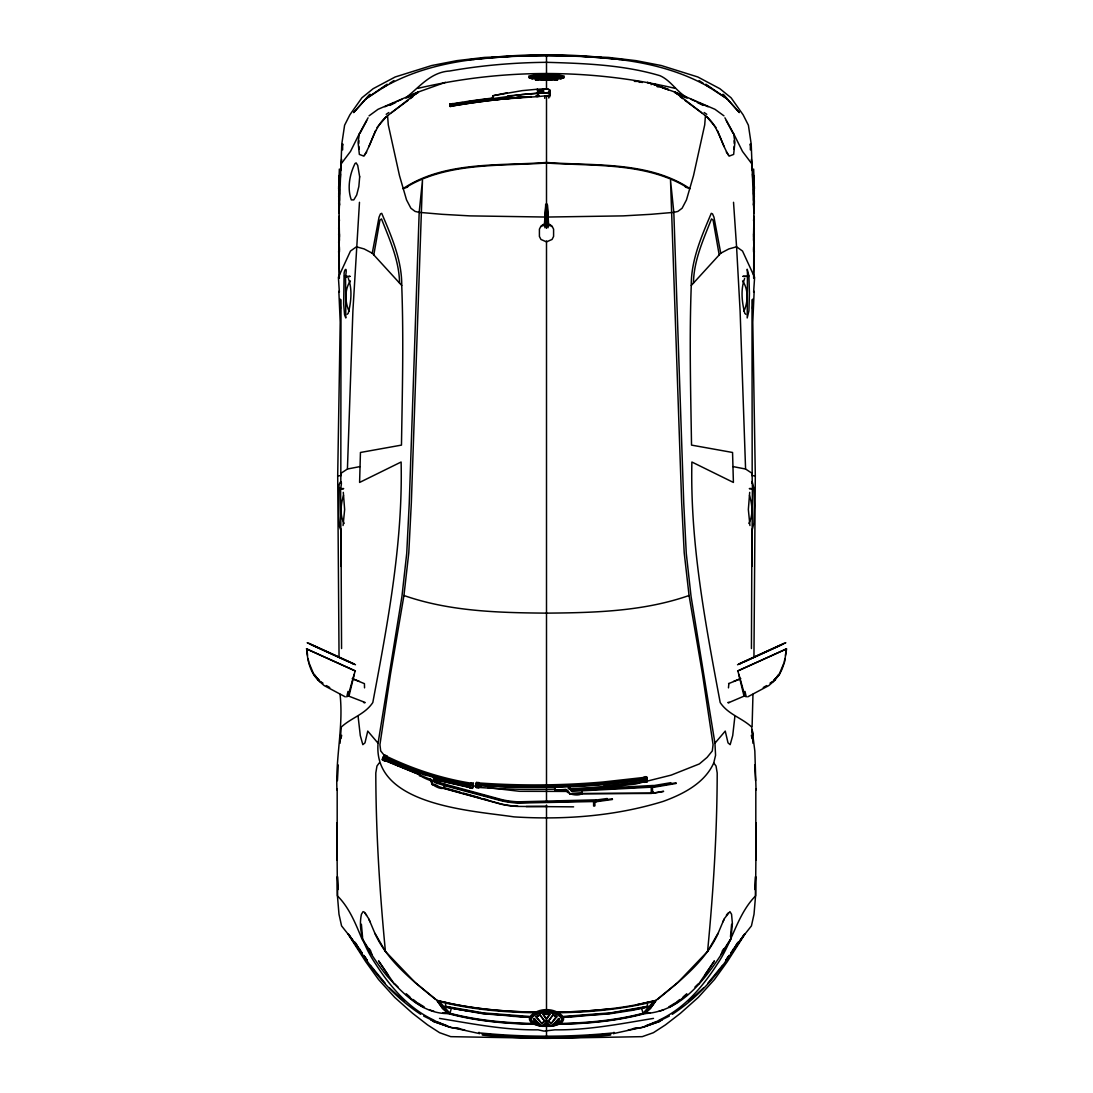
<?xml version="1.0" encoding="UTF-8"?>
<svg xmlns="http://www.w3.org/2000/svg" width="1093" height="1093" viewBox="0 0 1093 1093"><rect width="100%" height="100%" fill="white"/><g stroke="black" fill="none" stroke-linecap="round" stroke-linejoin="round"><path stroke-width="1.5" d="M622.942 59.896L623.98 59.732L580.766 56.208L546.5 55.47L546.5 75.718L550.94 75.786A17.16 2.432 0 0 1 553.782 75.936M546.5 240.911L546.5 785.512M546.5 80.131L530.829 77.917L528.903 77.439L528.834 76.073C540.243 73.559 552.757 73.559 564.166 76.073L564.097 77.439L562.171 77.917L546.5 80.131L546.5 88.902M546.5 56.617L546.5 54.882L608.487 57.41L636.153 60.661L661.32 65.539L697.812 76.975L719.863 88.697L731.094 97.796L743.131 114.833L748.404 125.23L751.219 144.126L753.924 214.132L753.651 278.209M750.358 149.891L750.372 143.88L750.372 145.137M752.189 483.338L751.998 299.783M342.628 145.137L342.628 143.88L342.642 149.891M751.438 648.559L751.929 529.64M754.156 291.284L752.79 322.175L755.304 475.715L753.951 657.016M341.002 299.783L340.811 483.338M476.152 787.083L478.871 787.916L479.076 782.957A759.375 728.703 -2.4 0 0 602.94 782.014L644.009 777.437L644.556 782.369L647.22 781.372M751.847 566.393L751.998 529.108M338.693 251.185L338.953 264.164L339.39 246.895M341.057 502.835L341.207 518M756.206 822.824L755.564 895.877L754.02 914.213L751.438 925.88L744.811 934.269L727.296 961.662L714.453 979.519L698.277 997.39L680.447 1013.279L665.459 1024.879L653.409 1032.694L642.247 1036.656L546.5 1038.35L450.753 1036.656L439.591 1032.694L427.541 1024.879L412.553 1013.279L394.723 997.39L378.547 979.519L365.704 961.662L348.189 934.269L341.562 925.88L338.98 914.213L337.436 895.877L336.794 822.824M753.883 203.804L754.074 183.829L754.307 203.776M754.074 179.033L753.583 194.144M754.061 195.333L753.61 205.47M753.583 200.579L754.088 187.012L753.897 209.296M754.32 188.952L754.348 186.288M338.953 246.594L339.199 240.925M754.334 200.675L753.883 213.49M755.796 860.218L755.823 788.709M339.049 657.016L337.696 475.715L340.21 322.175L338.844 291.284M338.953 231.511L339.199 227.74M546.5 54.882L484.513 57.41L456.847 60.661L431.68 65.539L395.188 76.975L373.137 88.697L361.906 97.796L349.869 114.833L344.596 125.23L341.781 144.126L339.076 214.132L339.349 278.209M338.666 228.628L339.117 222.111M338.68 242.66L339.117 233.834M338.953 264.164L339.39 248.671M754.047 264.342L753.596 235.664L753.883 238.52M338.926 236.675L339.172 233.629M728.881 683.48L728.457 687.866M754.307 251.021L753.61 275.026M338.68 197L339.349 178.514M336.958 789.938C335.387 757.763 343.667 726.339 340.032 694.233M401.732 285.492L372.248 253.207L379.039 217.179L380.473 213.873L381.73 213.34C391.362 236.102 401.964 260.134 401.732 285.492C403.741 338.68 402.306 391.909 401.473 445.111L360.444 452.475L359.597 482.437L401.117 462.011C402.948 543.276 387.687 623.065 372.809 702.539C364.898 714.494 351.085 717.828 341.235 727.132L340.046 743.281M734.113 149.263L734.195 146.407M545.298 218.053L545.68 204.446L546.5 204.172L547.32 204.446L547.702 218.053M752.107 726.367L752.968 694.233M754.074 183.829L753.664 195.36M338.693 203.776L339.363 188.966M337.177 788.709L337.204 860.218M337.436 780.662L338.27 764.991M691.268 285.492L720.752 253.207L713.961 217.179L712.527 213.873L711.27 213.34C701.638 236.102 691.036 260.134 691.268 285.492C689.259 338.68 690.694 391.909 691.527 445.111L732.556 452.475L733.403 482.437L691.883 462.011C690.052 543.276 705.313 623.065 720.191 702.539C728.102 714.494 741.915 717.828 751.765 727.132L752.954 743.281M340.784 474.868L341.139 473.173L347.424 469.02L352.889 311.15L359.474 202.301M476.165 787.329L476.589 782.451L479.062 782.588L478.843 787.425A762.996 732.132 -2.4 0 0 555.449 789.146M542.005 1023.909L536.144 1016.75L542.005 1023.909L544.724 1021.518L546.5 1021.504L548.276 1021.518L550.995 1023.909L556.856 1016.75L552.867 1015.028L548.303 1021.081L546.5 1021.108L544.451 1020.944L539.983 1015.028L536.704 1016.463M753.61 248.671L754.047 264.164L754.156 242.277M338.68 188.952L338.926 179.033L339.417 194.144M339.103 209.296L338.912 187.012L339.417 200.579M339.117 203.804L338.926 183.829L339.336 195.36M339.349 169.046L338.68 188.351L339.39 205.47M338.844 242.427L339.117 236.689M345.552 276.474L345.798 317.954L344.568 314.825L343.68 303.922L344.076 276.037L349.938 276.433M340.606 488.749L340.852 530.228L339.636 527.086L338.748 516.183L339.131 488.311L343.53 488.721M339.172 219.269L338.926 220.239L339.103 217.37M754.17 196.48L753.596 204.815M339.117 213.49L338.939 195.333L339.404 205.224M338.652 234.653L339.117 230.131M339.349 175.331L339.117 203.038M751.793 518L751.943 502.835M340.032 182.449L340.51 174.047M340.702 170.699L341.631 159.277M753.883 203.038L753.651 175.331M753.897 208.763L754.17 203.94M551.022 75.431L541.937 74.884L539.095 75.677L535.994 77.781L536.581 78.15C542.032 74.174 550.968 74.174 556.419 78.15L557.006 77.781L553.905 75.677L551.063 74.884M338.926 220.239L338.652 219.365M754.757 889.511L755.564 876.518L755.564 895.877C736.955 914.882 732.351 942.371 717.432 963.903C702.594 986.883 684.204 1008.648 658.847 1020.247M731.613 924.254L730.479 936.81M752.544 308.527L753.2 298.649M753.637 292.077L754.607 277.28L742.53 251.062L736.573 246.799L733.526 202.301M753.801 240.925L754.047 246.594L753.883 233.834M753.883 212.739L754.156 208.954M647.575 82.33L674.955 92.099L705.436 115.721L704.712 124.875L693.509 175.645L686.472 199.896L682.114 208.23L677.892 211.414L673.821 212.356L650.963 214.31L623.147 215.881L546.5 217.056L469.853 215.881L442.037 214.31L419.179 212.356L415.108 211.414L410.886 208.23L406.528 199.896L399.491 175.645L388.288 124.875L387.564 115.721L418.045 92.099L445.425 82.33M693.454 283.087C693.768 260.517 703.386 239.558 711.488 218.914L713.101 220.171L719.194 254.915M339.117 234.831L339.336 251.936M785.375 650.116L785.457 649.105M345.566 276.283C348.804 258.317 337.833 281.693 349.938 276.242M340.62 488.544C344.254 471.862 333.187 492 343.544 488.516M753.664 251.936L753.883 234.831M563.728 1017.31L609.771 1013.785L631.795 1010.41L647.684 1007.159L647.138 1002.377M753.801 227.74L754.047 231.511L753.883 222.111M785.457 655.349L786.359 648.696L785.717 648.982M786.332 648.969L737.584 671.034L786.591 648.846L784.514 662.03L782.178 668.861L779.323 674.709L774.459 680.461M358.736 143.552L358.996 140.833M556.665 1024.332C586.354 1023.827 616.179 1021.245 644.938 1013.58L650.444 1008.566L655.937 1000.382L677.838 982.525L707.581 951.402C713.292 892.107 717.104 832.565 717.199 772.97L716.038 766.043L713.756 762.914L715.573 755.277L714.945 743.213L691.049 596.341L686.267 553.263L683.753 503.299L673.821 212.356L670.515 180.181L681.649 502.425L684.204 552.73L689.055 595.507L702.526 674.299L713.073 744.675L712.294 750.946L707.103 757.381L699.37 763.925L671.184 775.115L635.279 784.091L586.845 789.747M753.542 235.35L753.883 221.114M734.865 716.571L732.72 735.534L730.165 744.675L728.02 742.857L725.246 731.094L714.945 743.213M476.206 785.28L476.316 782.834M385.897 757.381L380.706 750.946L379.927 744.675L390.474 674.299L403.945 595.507L408.796 552.73L411.351 502.425L422.485 180.181L419.179 212.356L409.247 503.299L406.733 553.263L401.951 596.341L378.055 743.213C372.74 805.65 471.944 810.541 513.901 816.867C564.084 820.037 615.154 816.225 663.342 801.347C683.193 794.105 704.725 783.162 713.756 762.914M339.404 233.902L338.953 264.342M753.596 205.224L754.32 188.351L753.651 169.046M338.666 256.227L339.008 253.166M529.272 1017.31L483.229 1013.785L445.316 1007.159L445.589 1006.448L450.33 1007.418M472.668 787.834L469.84 788.039L470.837 782.766L473.283 783.203L473.009 786.058M753.828 233.629L754.074 236.675L753.883 230.131M754.361 193.707L754.006 196.248L753.637 188.966M754.006 192.395L754.348 189.991M368.068 117.798L359.419 133.537L358.094 142.404L359.351 154.414L363.86 156.135C372.371 142.964 374.257 125.955 387.564 115.721M339.117 231.224L339.431 240.474M434.017 779.459L469.908 787.588L470.755 783.135C441.586 778.462 413.263 769.158 386.662 756.37L384.763 760.496L420.272 775.074M339.117 221.114L339.458 235.35M373.806 254.915L379.899 220.171L381.512 218.914C389.614 239.558 399.232 260.517 399.546 283.087M749.702 492.356L748.35 509.543L749.935 525.528M668.028 89.981L668.178 89.175L660.637 86.798L663.055 87.946M784.268 661.962L784.87 658.655M472.613 788.067L473.46 783.626M343.065 525.528L344.65 509.543L343.298 492.356M354.132 674.367L348.189 695.544M354.665 671.676L355.416 671.034L306.409 648.846L355.198 670.856M355.088 670.87L349.254 694.984L346.782 696.828L347.998 691.432M753.569 240.474L753.883 231.224M341.016 738.499L341.672 735.316M753.583 220.909L753.897 216.277M534.709 1023.526C506.237 1022.925 477.6 1020.534 449.974 1013.279L451.177 1008.839M534.477 1019.031L535.898 1022.474L540.133 1025.084A12.733 5.807 0.1 0 1 534.19 1018.539L539.054 1024.045M434.795 782.479C436.121 773.079 421.502 777.451 420.218 771.986L433.32 775.716L435.233 781.044L434.795 782.479L444.468 785.58L444.906 784.159L435.233 781.044M419.712 775.128C457.147 789.474 421.27 778.995 419.384 774.541L420.19 775.279M420.819 771.713L419.466 775.921L420.218 771.986M430.082 779.336L430.328 778.53L432.473 783.941C432.678 785.43 444.947 792.275 444.468 785.58M432.883 777.15L433.32 775.716M443.553 788.367L443.799 787.575M573.606 806.853L517.713 806.415A88.246 88.219 79.2 0 1 500.949 804.161L443.785 788.449L444.031 787.643L460.235 792.206M444.701 785.662L445.138 784.227L501.66 799.584A85.691 85.678 67.7 0 0 518.41 801.811L595.685 799.857L596.081 801.497L518.396 803.068A87.932 87.918 -72 0 1 501.578 800.827L444.701 785.662L443.785 788.449M753.828 219.269L754.074 220.239L753.897 217.37M343.489 495.525C340.729 504.488 339.609 514.953 344.131 523.492M445.862 1002.377L445.316 1007.159M432.241 784.733L430.164 779.104M783.804 663.328L779.118 674.572L773.311 681.144M368.901 146.64L375.582 130.504M743.923 311.218C748.118 302.133 748.596 289.29 742.571 280.928M748.869 523.492C753.391 514.953 752.271 504.488 749.511 495.525M383.151 757.408L384.572 754.908L386.826 755.946L384.586 760.892L382.4 759.089M384.586 760.892L382.331 759.854L384.572 754.908L383.862 756.383L383.301 757.668L385.556 758.706L386.826 755.946M360.116 133.127L366.729 120.613M382.304 759.334L384.189 755.167M548.276 1021.518L553.017 1015.028L556.856 1016.75M544.273 226.333L545.872 204.405M545.612 204.978L546.5 205.785L547.128 204.405M722.924 921.836L724.112 919.322M366.715 151.982L364.256 155.438M581.968 790.813L653.696 787.056L653.163 785.471L581.927 789.324L582.077 793.75L651.209 793.436L663.547 791.277M359.419 133.537L350.525 151.394L340.661 164.51M545.872 205.539L544.929 227.754M718.183 933.299C705.559 961.075 680.488 980.558 657.426 999.467M549.711 76.373L553.099 78.6L548.317 75.28L546.5 75.253L544.683 75.28L539.901 78.6L543.289 76.373M744.647 278.483C740.507 289.385 741.915 302.133 744.743 313.254L745.74 314.278M707.581 951.402L718.361 932.712L724.249 918.735L729.919 911.63L731.559 914.254L732.392 923.571L730.916 939.27C711.201 970.68 685.939 1011.298 644.938 1013.58M558.523 1019.031L558.81 1018.553A12.733 5.807 0.1 0 1 552.867 1025.084L558.523 1019.031L557.102 1022.474L553.946 1024.045M730.069 939.816L721.025 954.189M722.104 951.279L723.785 948.656M546.5 1018.334L549.806 1014.441L546.5 1019.359L543.194 1014.441L546.5 1019.359M729.031 956.047L726.094 960.173L727.924 957.4M730.684 953.246L733.43 949.079M736.19 944.926L738.021 942.152M726.094 960.173L727.993 957.359M732.72 950.309L737.447 943.259M705.34 974.328L714.439 960.87L698.482 984.342M729.318 955.255L726.039 960.023L728.252 957.345C713.77 979.929 694.697 999.671 672.236 1014.345M733.171 949.94L744.716 934.009L729.864 955.842M556.296 1016.463L550.995 1023.909M377.03 127.539L386.498 116.486M730.998 953.287L744.716 934.009M722.541 965.351L707.868 983.235M379.244 762.914L376.962 766.043L375.801 772.97C375.896 832.565 379.708 892.107 385.419 951.402L415.162 982.525L437.063 1000.382L442.556 1008.566L448.062 1013.58C476.821 1021.245 506.646 1023.827 536.335 1024.332M776.945 676.745L778.626 674.449M726.367 915.237L727.979 913.092M558.81 1018.553L552.867 1025.084M613.965 1032.298L613.597 1033.568L644.146 1026.887L659.216 1021.586M655.663 1001.27L650.663 1007.732L644.487 1013.211L650.089 1012.692M369.038 115.858L378.055 109.286L418.045 92.099L406.336 97.373C419.862 86.743 430.779 72.111 449.674 71.004C481.644 65.334 514.038 62.602 546.5 62.315C584.55 63.408 623.338 64.774 660.035 75.718C670.952 80.568 676.417 91.457 686.664 97.373L674.955 92.099L714.945 109.286L723.962 115.858M649.911 1008.252L655.117 1001.735M544.71 98.315L544.71 96.211L548.782 95.952L550.285 94.353L550.121 90.295L547.128 88.847L537.36 89.23M350.429 280.928C344.404 289.29 344.882 302.133 349.077 311.218M549.342 92.686L549.342 95.46L537.879 96.58L537.879 93.424L549.342 92.686L550.121 90.295M555.353 76.168L558.892 77.125L552.962 75.157L557.594 76.442A15.712 2.227 0 0 1 560.135 76.975M537.647 76.168L534.026 77.207L540.038 75.157L535.406 76.442A15.712 2.227 0 0 0 532.906 76.975M347.26 314.278L348.257 313.254C351.085 302.133 352.493 289.385 348.353 278.483M339.103 216.277L339.417 220.909M433.784 1021.586L448.854 1026.887L479.403 1033.568L479.035 1032.298M773.844 680.106L776.098 677.879M613.597 1033.568L614.375 1032.803C569.439 1037.325 523.561 1037.325 478.625 1032.803L479.403 1033.568M694.929 987.102L698.126 983.973M554.315 786.209L567.909 785.293L571.53 789.665L571.571 791.168L581.722 790.826C585.069 797.316 566.338 795.622 566.065 789.556L554.93 789.925L554.315 786.209L554.834 787.233L567.95 786.796L571.571 791.168M554.329 787.042L567.936 786.14L567.909 785.293M703.414 988.058L688.563 1001.393M558.291 1023.526C586.763 1022.925 615.4 1020.534 643.026 1013.279L653.587 1001.598C622.327 1009.304 590.097 1012.323 557.949 1012.76L556.528 1012.159L581.462 1011.435L612.217 1008.73M644.487 1013.211L655.527 1000.587C623.379 1008.634 590.193 1011.599 557.129 1012.091C550.858 1008.825 542.142 1008.825 535.871 1012.091C502.657 1011.626 469.334 1008.579 437.063 1000.382M740.781 678.603L728.58 683.658M775.511 679.682L768.857 685.557L747.694 696.856M543.194 1025.658L546.5 1022.761L549.806 1025.658L543.194 1025.658L546.5 1022.816L549.806 1025.658M687.142 994.343L676.84 1002.773L669.244 1007.5M542.032 1023.034L544.451 1020.944L548.549 1020.944L550.968 1023.034M683.125 996.912L686.65 993.879M676.403 1002.185L679.764 999.548M543.808 78.819L546.5 75.991L543.153 78.505L549.847 78.505L546.5 75.991M407.88 100.501L391.417 112.661M737.857 670.897L738.335 671.676M410.34 98.616L412.785 96.744M543.467 224.338L540.939 226.155L539.409 229.175L539.409 236.43L540.939 239.449L546.5 241.867L552.061 239.449L553.591 236.43L553.591 229.175L552.061 226.155L549.533 224.338M541.281 226.511L543.658 224.803M549.205 75.444L549.847 74.98L543.153 74.98L549.205 75.444L543.795 75.444M387.154 84.188L365.609 99.053L353.626 112.606L370.035 94.258L365.609 99.053L386.826 85.227M386.212 114.314L388.876 112.511M773.366 681.431L772.013 682.264M675.16 1003.005L668.93 1006.803M389.654 83.369L393.904 80.609M407.388 186.548C448.622 162.283 500.403 166.177 546.5 163.021C592.611 166.177 644.378 162.283 685.612 186.548M770.032 683.152L771.193 682.415M536.144 1016.75L540.133 1015.028L544.697 1021.081M669.34 1016.053L661.811 1019.769M771.986 681.977L772.71 681.554M763.256 687.524L766.644 685.571M534.313 77.343L535.406 76.442M720.752 253.207L728.853 248.931L736.573 246.799L740.111 311.15L745.576 469.02L751.861 473.173L752.216 474.868M417.253 93.083L418.482 92.454M389.859 105.393L395.871 102.428M783.941 643.381L738.772 663.97M737.529 664.763L785.812 642.739L785.198 643.012M739.196 664.202L741.887 662.973M744.606 661.73L781.905 644.72M382.441 87.973C432.077 58.981 490.497 56.139 546.5 55.688C602.503 56.139 660.923 58.981 710.559 87.973M419.972 772.792L433.074 776.522M558.687 77.343L557.594 76.442M384.941 106.759L394.108 102.728M397.169 101.389L401.759 99.381M728.184 702.895L744.757 695.831L743.746 694.984L737.912 670.87M405.899 98.097L416.242 93.957M655.131 1022.351L641.823 1027.625L633.735 1028.349M733.622 681.431L739.879 678.972M646.496 1025.466L652.097 1023.362M407.621 187.081L402.989 188.706C444.482 160.944 498.927 166.04 546.5 162.461C594.073 166.04 648.518 160.944 690.011 188.706L685.379 187.081M644.419 1026.71L660.35 1021.19M644.296 778.817L644.009 777.096C647.234 775.115 648.204 780.088 644.296 778.817L644.556 781.905L603.309 786.523A762.996 732.132 -2.4 0 1 568.155 788.722M658.929 1011.353L663.588 1009.85M689.055 595.507C643.326 611.479 594.428 612.736 546.5 613.132C498.572 612.736 449.674 611.479 403.945 595.507M653.122 1022.788L662.003 1020.124L656.101 1021.709M492.847 95.76L493.011 95.719A2.91 1.762 33.8 0 0 493.326 98.179L493.326 99.777L537.633 96.594L537.469 91.771L543.385 91.416L543.194 89.845L537.278 90.213L537.128 89.243L522.126 90.637L494.077 95.501L492.847 95.76L492.984 96.976A3.703 2.623 -6.2 0 0 493.326 99.777M643.845 1013.443C615.414 1021.108 585.889 1023.458 556.542 1024.032M417.854 88.369C502.124 68.586 590.876 68.586 675.146 88.369M636.427 1004.781L655.937 1000.382M654.147 84.694L654.912 84.667M628.27 1029.975L638.066 1027.926M347.424 469.02L360.007 466.588M494.077 95.501L507.166 92.823M647.944 1006.243L609.662 1013.061M642.67 1007.418L647.411 1006.448L647.684 1007.159M631.754 1009.973L639.692 1008.347M642.862 1007.691L647.63 1006.721M647.889 1006.79L609.744 1013.348M747.598 276.269L748.91 275.846L747.202 269.22L747.598 276.269L743.062 276.242M752.53 488.544L753.842 488.12L752.148 481.494L752.53 488.544L749.456 488.516M557.006 77.781L552.962 78.313M747.448 276.474L748.924 276.037L749.443 293.375L748.924 310.822L747.202 317.954L747.448 276.474L743.062 276.433M752.394 488.749L753.869 488.311L754.389 505.649L753.856 523.082L752.148 530.228L752.394 488.749L749.47 488.721M452.803 103.439L453.185 106.007L450.248 106.513L449.851 103.944L452.953 104.095A555.23 391.103 -7.1 0 1 462.53 102.537M449.851 103.944L452.926 103.917L453.171 105.83A555.23 391.116 -7.1 0 1 515.295 97.878A554.506 390.57 -7.1 0 0 453.212 105.857M450.07 105.625L453.008 105.119A555.982 391.622 -7.1 0 1 497.698 98.944M670.87 782.684L653.409 785.662L653.942 787.247L676.157 783.462M653.833 786.577L676.048 782.793M663.451 791.482L653.928 793.108L653.505 792.179M634.364 81.374L638.23 81.401M607.243 798.505L595.931 800.062L596.327 801.702L612.476 799.489M596.245 801.019L612.394 798.805M473.488 59.459L476.78 59.022M480.059 58.571L485.005 57.902M644.214 778.694L603.076 783.298A761.042 730.315 -2.4 0 1 478.966 784.241M644.31 779.883L603.145 784.487A761.493 730.739 -2.4 0 1 568.141 786.728M644.501 781.673L603.295 786.277M507.576 95.965L537.606 93.083M644.364 780.101L646.824 779.801L646.469 776.809L647.015 782.069L644.556 781.905M604.702 784.118L644.269 779.678L644.091 778.667M609.88 1012.897L563.728 1016.422M563.728 1016.968L609.853 1013.443M653.491 1018.403C620.879 1023.717 588.212 1030.289 554.916 1029.825L544 1031.109L538.084 1029.825C504.788 1030.289 472.121 1023.717 439.509 1018.403M491.7 57.369C528.124 53.885 564.876 53.885 601.3 57.369M653.587 786.4L581.954 790.157M537.633 93.438L522.604 94.476L493.189 98.561L492.588 97.742M537.373 89.23L537.483 89.927L543.412 89.558L543.672 91.662L537.742 92.031L537.852 93.069L547.62 92.673L550.039 91.347L548.795 89.257L543.276 88.875M651.824 786.769L653.942 787.247M651.906 792.411L654.024 792.903M549.164 1025.111L543.836 1025.111M543.194 1014.441L549.806 1014.441M348.284 695.954L364.98 702.403M650.786 792.521L653.272 792.425L653.696 793.354M570.355 1016.326L580.301 1015.957M570.368 1016.627L580.342 1016.244M582.063 793.504L653.792 793.149M595.999 800.827L518.424 802.508A86.866 86.853 -68.8 0 1 501.646 800.267L444.906 785.034M549.847 74.98L543.153 74.98M571.53 789.665L581.681 789.324L581.722 790.826M571.557 790.499L581.708 790.157M572.049 793.245L581.804 792.917L581.831 793.75M569.931 793.914L581.818 793.518M568.428 791.428L519.517 791.305L487.779 787.602M594.319 805.678L594.264 801.114L596.327 801.702M546.5 55.47L512.234 56.208L469.02 59.732L470.058 59.896M546.5 75.718L542.06 75.786A17.16 2.432 0 0 0 539.259 75.936M549.847 78.505L543.153 78.505M526.17 806.552L547.033 806.306M752.052 475.756L755.304 475.715M337.696 475.715L340.948 475.756M473.296 784.883L470.618 784.446M536.458 1024.032C507.111 1023.458 477.586 1021.108 449.155 1013.443L443.526 1008.293L437.473 1000.587C469.826 1008.675 503.19 1011.763 536.472 1012.159L535.051 1012.76C502.903 1012.323 470.673 1009.304 439.413 1001.598L449.974 1013.279M529.272 1016.422L483.12 1012.897L445.056 1006.243M512.699 1015.957L522.645 1016.326M445.111 1006.79L483.147 1013.443L522.632 1016.627M512.603 1016.34L529.272 1016.968M728.02 702.403L729.414 702.471M478.884 784.296L476.193 784.105M478.912 785.607L476.439 785.471L476.589 782.451L476.411 787.78L478.843 787.425M448.062 1013.58C422.554 1013.894 403.262 993.81 387.25 976.24C377.7 964.75 369.926 951.962 362.084 939.27C355.621 923.872 349.514 907.9 337.436 895.877L337.436 876.518L338.243 889.511M657.207 86.73C664.189 87.741 652.275 81.934 651.141 84.667M459.265 1028.349L451.177 1027.625L437.869 1022.351M442.911 1012.692L448.513 1013.211L437.883 1001.735M540.038 78.313L535.994 77.781M732.993 466.588L745.576 469.02M472.75 785.853L481.098 786.823M607.995 57.902L612.941 58.571M616.22 59.022L619.512 59.459M466.451 1010.465L469.84 1010.984M473.214 1011.503L476.589 1012.022M479.964 1012.542L483.338 1013.061M464.388 1010.451L469.102 1011.175M472.244 1011.667L475.387 1012.145M478.543 1012.624L483.256 1013.348M470.304 785.758L472.75 786.181L473.283 783.203L472.272 788.463L469.963 787.547M470.564 784.378C441.285 779.678 412.84 770.333 386.13 757.504L385.72 758.433L395.816 763.092M468.76 785.088L448.499 781.003M470.304 785.566L433.088 777.014M469.963 787.343L434.099 779.213M639.227 81.538L642.329 82.521M445.37 1006.721L450.138 1007.691M453.308 1008.347L461.246 1009.973M454.934 1027.926L464.73 1029.975M647.288 82.549L650.021 83.123M446.955 780.607L433.142 776.822M638.913 82.03L639.692 82.399M436.899 1021.709L430.997 1020.124L439.878 1022.788M443.867 788.217L501.031 803.929A88.109 88.082 -86.3 0 0 517.822 806.197M463.473 793.122L479.677 797.685M482.915 798.6L487.779 799.967M435 781.85L444.66 784.952M432.951 784.091L437.596 785.58M443.635 788.149L432.309 784.514M429.412 1009.85L434.071 1011.353M563.086 77.507L563.674 78.136L561.378 76.92A17.16 2.432 0 0 0 558.673 76.428M419.507 772.423L397.278 763.706M420.955 773.12L385.624 758.61M420.354 774.841L384.873 760.263M363.586 702.471L364.816 702.895M655.213 84.762L657.207 85.705M432.65 1021.19L448.581 1026.71M665.432 88.588L663.191 87.7L664.571 88.273M663.793 88.205L665.405 88.779M431.189 1019.769L423.66 1016.053M440.903 1023.362L446.504 1025.466M364.543 687.866L364.42 683.658L352.219 678.603M353.121 678.972L359.378 681.431M395.201 764.553L399.901 766.412M403.03 767.655L410.859 770.77M413.987 772.013L418.674 773.871M676.758 93.957L687.101 98.097M691.241 99.381L695.831 101.389M698.892 102.728L708.059 106.759M307.802 643.012L307.188 642.739L355.471 664.763M307.283 648.982L306.641 648.696L307.557 649.338M345.306 696.856L324.143 685.557L317.489 679.682M309.059 643.381L354.501 664.107M311.095 644.72L348.394 661.73M351.113 662.973L353.804 664.202M386.116 757.408L383.657 756.26M697.129 102.428L703.141 105.393M674.518 92.454L675.747 93.083M434.153 1020.247C408.796 1008.648 390.406 986.883 375.568 963.903C365.759 949.066 357.507 932.479 361.441 914.254L363.081 911.63L364.379 912.19L368.751 918.735L374.639 932.712L385.419 951.402M424.07 1006.803L417.84 1003.005M372.248 253.207L364.147 248.931L356.427 246.799L350.47 251.062L338.393 277.28L339.363 292.077M423.756 1007.5L416.16 1002.773L405.858 994.343M320.987 682.264L319.634 681.431M326.356 685.571L329.744 687.524M320.29 681.554L321.014 681.977M420.764 1014.345C398.303 999.671 379.23 979.929 364.748 957.345L366.961 960.023L363.682 955.255M321.807 682.415L322.968 683.152M699.096 80.609L703.345 83.369M706.174 85.227L727.391 99.053L739.374 112.606L722.965 94.258L727.391 99.053L705.846 84.188M704.124 112.511L706.788 114.314M549.342 224.803L551.719 226.511M701.583 112.661L685.12 100.501M448.513 1013.211L442.337 1007.732L437.337 1001.27M680.215 96.744L682.66 98.616M435.574 999.467C412.512 980.558 387.441 961.075 374.817 933.299M546.5 76.729L549.192 78.819M754.348 219.365L754.074 220.239M547.388 204.978L548.727 226.333M413.236 999.548L416.597 1002.185M728.744 155.438L726.285 151.982M404.437 1001.393L389.586 988.058M548.918 92.072L550.285 94.353M744.811 695.544L738.868 674.367M406.35 993.879L409.875 996.912M706.502 116.486L715.97 127.539M319.689 681.144L313.882 674.572L309.196 663.328M318.541 680.461C310.043 672.482 307.447 660.186 306.668 648.969M394.874 983.973L398.071 987.102M316.902 677.879L319.156 680.106M744.825 695.995L746.218 696.828L745.002 691.432M540.133 1025.084L534.19 1018.553M567.021 790.048L568.961 792.22M385.132 983.235L370.459 965.351M705.436 115.721C718.743 125.955 720.629 142.964 729.14 156.135L733.649 154.414L734.906 142.404L733.581 133.537L724.932 117.798M378.055 743.213L367.754 731.094L364.98 742.857L362.835 744.675L360.28 735.534L358.135 716.571M752.339 164.51L742.475 151.394L733.581 133.537M363.136 955.842L348.284 934.009L359.829 949.94M365.021 913.092L366.633 915.237M314.374 674.449L316.055 676.745M348.284 934.009L362.002 953.287M363.969 956.047L366.906 960.173L365.076 957.4M394.518 984.342L378.561 960.87L387.66 974.328M726.271 120.613L732.884 133.127M355.553 943.259L360.28 950.309M365.007 957.359L366.906 960.173M354.979 942.152L356.81 944.926M359.57 949.079L362.316 953.246M371.975 954.189L362.931 939.816M369.215 948.656L370.896 951.279M547.128 205.539L548.071 227.754M717.418 130.504L724.099 146.64M368.887 919.322L370.076 921.836M754.348 234.653L754.006 233.806L754.074 236.675M754.334 228.628L753.992 227.576L754.047 231.511M753.255 735.083L752.107 729.605L754.839 751.069L756.042 789.938M641.823 1008.839L643.026 1013.279M754.32 242.66L753.979 241.075L754.047 246.594M751.328 735.316L751.984 738.499M308.13 658.655L308.732 661.962M338.666 200.675L339.008 202.683L338.939 195.333M338.652 189.991L338.994 192.395M362.521 936.81L361.387 924.254M338.639 193.707L338.994 196.248L338.926 183.829M449.988 104.422L450.248 106.513M338.652 186.288L338.994 189.103L338.926 179.033M753.992 253.166L754.334 256.227M753.596 233.902L754.156 242.427M339.404 204.815L338.83 196.48M646.769 777.164L647.234 781.604M644.146 778.421L644.556 782.369M734.004 140.833L734.264 143.552M306.914 648.818L307.543 655.349M751.369 159.277L752.298 170.699M307.543 649.105L307.625 650.116M338.844 208.954L339.117 212.739M754.73 764.991L755.564 780.662M339.8 298.649L340.456 308.527M752.49 174.047L752.968 182.449M338.83 203.94L339.103 208.763M646.974 778.448L647.042 779.596M753.651 178.514L754.32 197M753.61 246.895L754.047 264.164M566.065 789.556L554.943 790.171L554.793 785.744M339.39 275.026L338.693 251.021M536.239 96.321L536.226 95.624L536.267 96.498L539.232 96.307L539.204 95.405M582.05 792.903L582.077 793.75M569.918 793.313L569.945 794.146M358.805 146.407L358.887 149.263M652.466 787.329L652.548 792.985M651.893 787.11L651.974 792.767M651.237 787.233L651.319 793.231M594.838 801.729L594.865 805.924M593.595 801.593L593.622 806.047M341.002 529.108L341.562 648.559M341.071 529.64L341.153 566.393M549.875 96.758L549.697 93.151L549.697 95.255M548.782 95.952L548.782 98.056M546.5 96.84L546.5 205.238M546.5 205.785L546.5 228.355M546.5 788.75L546.5 801.784M546.5 805.049L546.5 1010.192M546.5 1025.316L546.5 1036.424M554.247 1024.906A15.507 7.064 0 0 0 561.87 1017.87A15.507 7.064 0 0 0 550.517 1011.954L542.483 1011.954A15.507 7.064 0 0 0 531.13 1017.856A15.507 7.064 0 0 0 538.74 1024.906M557.567 79.994A17.16 2.432 0 0 1 555.107 80.24M537.934 80.24A17.16 2.432 0 0 1 535.474 79.994M529.34 78.136A17.16 2.432 0 0 1 534.395 76.414M516.893 97.742A555.23 391.116 -7.1 0 1 531.403 96.621M504.078 98.261A555.982 391.622 -7.1 0 1 508.873 97.783M516.852 97.058A555.982 391.622 -7.1 0 1 521.689 96.662M465.727 102.032A555.23 391.103 -7.1 0 1 470.536 101.321M472.135 101.089A555.23 391.103 -7.1 0 1 486.426 99.176M489.609 98.78A555.23 391.103 -7.1 0 1 492.779 98.411M452.857 103.739A555.982 391.649 -7.1 0 1 492.752 98.056M452.98 104.436A555.49 391.294 -7.1 0 1 456.164 103.903M467.367 102.141A555.49 391.294 -7.1 0 1 470.577 101.676M475.346 100.993A555.49 391.294 -7.1 0 1 478.515 100.556M483.284 99.928A555.49 391.294 -7.1 0 1 486.467 99.518M516.852 97.769A554.506 390.57 -7.1 0 1 531.348 96.662M534.026 77.207A12.911 1.831 0 0 1 540.038 75.157M552.921 75.171A12.911 1.831 0 0 1 558.974 77.22M550.394 1026.272A15.042 6.859 0 0 0 561.542 1019.646A15.042 6.859 0 0 0 550.394 1013.02L542.606 1013.02A15.042 6.859 0 0 0 531.458 1019.646A15.042 6.859 0 0 0 542.606 1026.272M561.679 78.655A15.712 2.227 0 0 1 560.108 79.202M557.621 79.652A15.712 2.227 0 0 1 550.571 80.24L542.429 80.226A15.712 2.227 0 0 1 535.392 79.666M532.892 79.215A15.712 2.227 0 0 1 531.321 78.669M530.788 78.095A15.712 2.227 0 0 1 531.335 77.521M539.86 76.073A15.712 2.227 0 0 1 542.442 75.936L550.571 75.95A15.712 2.227 0 0 1 553.167 76.073M561.693 77.507A15.712 2.227 0 0 1 562.212 78.081M555.394 787.151A761.493 730.739 -2.4 0 1 478.953 785.43M603.117 784.282A761.193 730.452 -2.4 0 1 572.91 786.304M555.394 786.946A761.193 730.452 -2.4 0 1 499.638 786.413M496.454 786.277A761.193 730.452 -2.4 0 1 480.565 785.334M482.341 1033.691L482.341 1035.016L483.571 1035.221C525.419 1039.06 567.568 1039.06 609.416 1035.208L610.645 1035.003L610.618 1033.677L609.388 1033.91C567.568 1038.323 525.391 1038.323 483.571 1033.923L482.341 1033.691M339.117 238.52L338.844 244.463L339.404 235.664L339.117 238.52M359.679 176.82L358.846 186.548L356.701 194.991L353.804 199.882L351.318 199.882C347.068 188.297 349.596 174.361 355.047 163.513L356.127 162.884L357.725 165.412L359.679 176.82M550.927 1026.3L542.073 1026.3A17.105 7.801 0 0 1 529.395 1018.744A17.105 7.801 0 0 1 542.087 1011.23L550.927 1011.23A17.105 7.801 0 0 1 563.605 1018.772A17.105 7.801 0 0 1 550.927 1026.3M546.5 75.048L542.552 75.116A15.247 2.145 0 0 0 531.253 77.193A15.247 2.145 0 0 0 542.552 79.27L550.448 79.283A15.247 2.145 0 0 0 561.747 77.193A15.247 2.145 0 0 0 550.435 75.116L546.5 75.048"/></g></svg>
